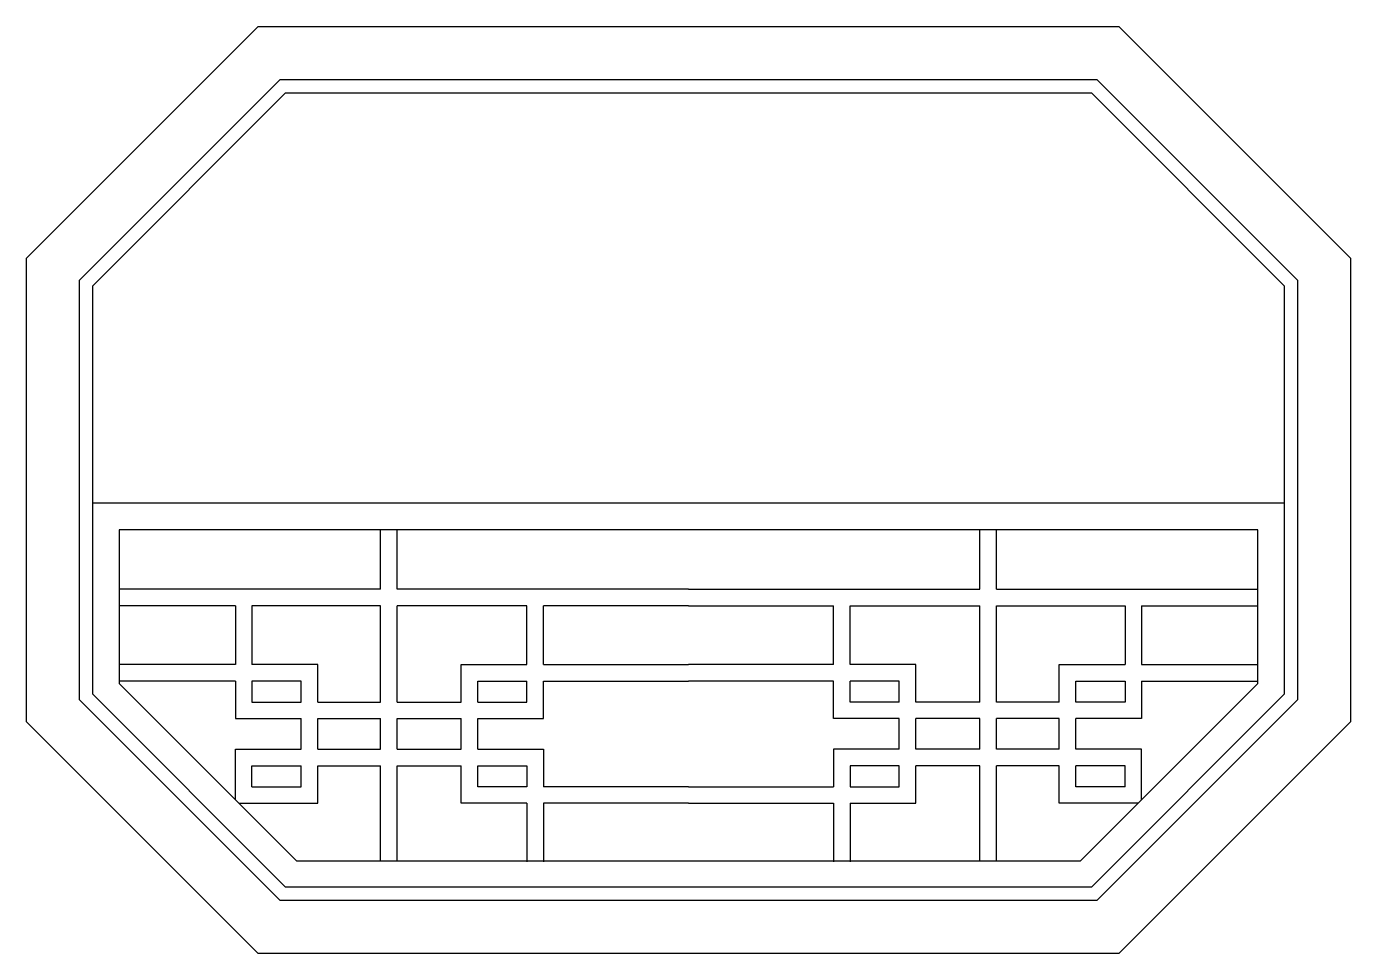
# Model space of a CAD drawing. Header units: metres. Extents: x 154 to 2154, y 492 to 1892.
import ezdxf

# ---------------------------------------------------------------- set-up
doc = ezdxf.new("R2010")
doc.units = ezdxf.units.M
for name, color, linetype in [('3', 3, 'Continuous'), ('4', 4, 'Continuous'), ('7', 7, 'Continuous')]:
    doc.layers.add(name, color=color, linetype=linetype)

msp = doc.modelspace()

# ---------------------------------------------------------------- linework, layer by layer
at = {"layer": '3'}
for p, q in [((688.81, 1042.48), (688.81, 1132.48)), ((713.81, 1042.48), (713.81, 1132.48)), ((1593.81, 1042.48), (1593.81, 1132.48)), ((1618.81, 1042.48), (1618.81, 1132.48)), ((688.81, 1042.48), (293.81, 1042.48)), ((1153.81, 1042.48), (713.81, 1042.48)), ((1153.81, 1042.48), (1593.81, 1042.48)), ((1618.81, 1042.48), (2013.81, 1042.48)), ((469.3, 1017.48), (293.81, 1017.48)), ((688.81, 1017.48), (494.3, 1017.48)), ((688.81, 872.25), (688.81, 1017.48)), ((909.74, 1017.48), (713.81, 1017.48)), ((713.81, 872.25), (713.81, 1017.48)), ((1153.81, 1017.48), (934.74, 1017.48)), ((1153.81, 1017.48), (1372.88, 1017.48)), ((1397.88, 1017.48), (1593.81, 1017.48)), ((1593.81, 872.25), (1593.81, 1017.48)), ((1618.81, 1017.48), (1813.33, 1017.48)), ((1618.81, 872.25), (1618.81, 1017.48)), ((1838.33, 1017.48), (2013.81, 1017.48)), ((688.81, 801.1), (688.81, 847.25)), ((713.81, 801.1), (713.81, 847.25)), ((1593.81, 801.1), (1593.81, 847.25)), ((1618.81, 801.1), (1618.81, 847.25)), ((688.81, 632.48), (688.81, 776.1)), ((713.81, 632.48), (713.81, 776.1)), ((1593.81, 632.48), (1593.81, 776.1)), ((1618.81, 632.48), (1618.81, 776.1))]:
    msp.add_line(p, q, dxfattribs=at)
for points in [[(469.3, 1017.48), (469.3, 928.9)], [(494.3, 1017.48), (494.3, 928.9)], [(909.74, 928.9), (909.74, 1017.48)], [(934.74, 928.9), (934.74, 1017.48)], [(1372.88, 928.9), (1372.88, 1017.48)], [(1397.88, 928.9), (1397.88, 1017.48)], [(1813.33, 1017.48), (1813.33, 928.9)], [(1838.33, 1017.48), (1838.33, 928.9)], [(469.3, 928.9), (293.81, 928.9)], [(593.69, 872.25), (593.69, 928.9), (494.3, 928.9)], [(810.39, 872.25), (810.39, 928.9), (909.74, 928.9)], [(934.74, 928.9), (1153.81, 928.9)], [(1372.88, 928.9), (1153.81, 928.9)], [(1497.24, 872.25), (1497.24, 928.9), (1397.88, 928.9)], [(1713.94, 872.25), (1713.94, 928.9), (1813.33, 928.9)], [(1838.33, 928.9), (2013.81, 928.9)], [(469.3, 903.9), (293.81, 903.9)], [(469.3, 903.9), (469.3, 847.25), (568.69, 847.25)], [(568.69, 872.25), (568.69, 903.9), (494.3, 903.9)], [(494.3, 903.9), (494.3, 872.25), (568.69, 872.25)], [(835.39, 847.25), (934.74, 847.25), (934.74, 903.9)], [(835.39, 872.25), (909.74, 872.25), (909.74, 903.9)], [(835.39, 872.25), (835.39, 903.9), (909.74, 903.9)], [(934.74, 903.9), (1153.81, 903.9)], [(1372.88, 903.9), (1153.81, 903.9)], [(1472.24, 847.25), (1372.88, 847.25), (1372.88, 903.9)], [(1472.24, 872.25), (1472.24, 903.9), (1397.88, 903.9)], [(1472.24, 872.25), (1397.88, 872.25), (1397.88, 903.9)], [(1838.33, 903.9), (1838.33, 847.25), (1738.94, 847.25)], [(1813.33, 903.9), (1813.33, 872.25), (1738.94, 872.25)], [(1738.94, 872.25), (1738.94, 903.9), (1813.33, 903.9)], [(1838.33, 903.9), (2013.81, 903.9)], [(593.69, 872.25), (688.81, 872.25)], [(713.81, 872.25), (810.39, 872.25)], [(1593.81, 872.25), (1497.24, 872.25)], [(1713.94, 872.25), (1618.81, 872.25)], [(568.69, 801.1), (568.69, 847.25)], [(593.69, 847.25), (688.81, 847.25)], [(593.69, 801.1), (593.69, 847.25)], [(713.81, 847.25), (810.39, 847.25)], [(810.39, 801.1), (810.39, 847.25)], [(835.39, 801.1), (835.39, 847.25)], [(1472.24, 801.1), (1472.24, 847.25)], [(1497.24, 801.1), (1497.24, 847.25)], [(1593.81, 847.25), (1497.24, 847.25)], [(1713.94, 847.25), (1618.81, 847.25)], [(1713.94, 801.1), (1713.94, 847.25)], [(1738.94, 801.1), (1738.94, 847.25)], [(469.3, 724.98), (469.3, 801.1), (568.69, 801.1)], [(593.69, 801.1), (688.81, 801.1)], [(713.81, 801.1), (810.39, 801.1)], [(835.39, 801.1), (934.74, 801.1), (934.74, 744.44)], [(1472.24, 801.1), (1372.88, 801.1), (1372.88, 744.44)], [(1593.81, 801.1), (1497.24, 801.1)], [(1713.94, 801.1), (1618.81, 801.1)], [(1838.33, 724.98), (1838.33, 801.1), (1738.94, 801.1)], [(474.84, 719.44), (593.69, 719.44), (593.69, 776.1)], [(494.3, 744.44), (494.3, 776.1), (568.69, 776.1)], [(494.3, 744.44), (568.69, 744.44), (568.69, 776.1)], [(593.69, 776.1), (688.81, 776.1)], [(713.81, 776.1), (810.39, 776.1)], [(909.74, 719.44), (810.39, 719.44), (810.39, 776.1)], [(835.39, 776.1), (909.74, 776.1), (909.74, 744.44)], [(909.74, 744.44), (835.39, 744.44), (835.39, 776.1)], [(1397.88, 719.44), (1497.24, 719.44), (1497.24, 776.1)], [(1472.24, 776.1), (1397.88, 776.1), (1397.88, 744.44)], [(1397.88, 744.44), (1472.24, 744.44), (1472.24, 776.1)], [(1593.81, 776.1), (1497.24, 776.1)], [(1713.94, 776.1), (1618.81, 776.1)], [(1832.79, 719.44), (1713.94, 719.44), (1713.94, 776.1)], [(1813.33, 744.44), (1738.94, 744.44), (1738.94, 776.1)], [(1813.33, 744.44), (1813.33, 776.1), (1738.94, 776.1)], [(1153.81, 744.44), (934.74, 744.44)], [(1153.81, 744.44), (1372.88, 744.44)], [(909.74, 719.44), (909.74, 630.87)], [(934.74, 719.44), (934.74, 630.87)], [(1153.81, 719.44), (934.74, 719.44)], [(1153.81, 719.44), (1372.88, 719.44)], [(1372.88, 719.44), (1372.88, 630.87)], [(1397.88, 719.44), (1397.88, 630.87)]]:
    msp.add_lwpolyline(points, dxfattribs=at)
at = {"layer": '4'}
for points in [[(153.81, 1542.48), (503.81, 1892.48), (1803.81, 1892.48), (2153.81, 1542.48), (2153.81, 842.48), (1803.81, 492.48), (503.81, 492.48), (153.81, 842.48)], [(253.81, 1501.05), (545.23, 1792.48), (1762.39, 1792.48), (2053.81, 1501.05), (2053.81, 883.9), (1762.39, 592.48), (545.23, 592.48), (253.81, 883.9)]]:
    msp.add_lwpolyline(points, close=True, dxfattribs=at)
at = {"layer": '7'}
msp.add_line((2053.81, 1172.48), (253.81, 1172.48), dxfattribs=at)
for points in [[(233.81, 1509.34), (536.95, 1812.48), (1770.68, 1812.48), (2073.81, 1509.34), (2073.81, 875.61), (1770.68, 572.48), (536.95, 572.48), (233.81, 875.61)], [(293.81, 1132.48), (293.81, 900.47), (561.8, 632.48), (1745.82, 632.48), (2013.81, 900.47), (2013.81, 1132.48)]]:
    msp.add_lwpolyline(points, close=True, dxfattribs=at)

doc.saveas('drawing.dxf')
